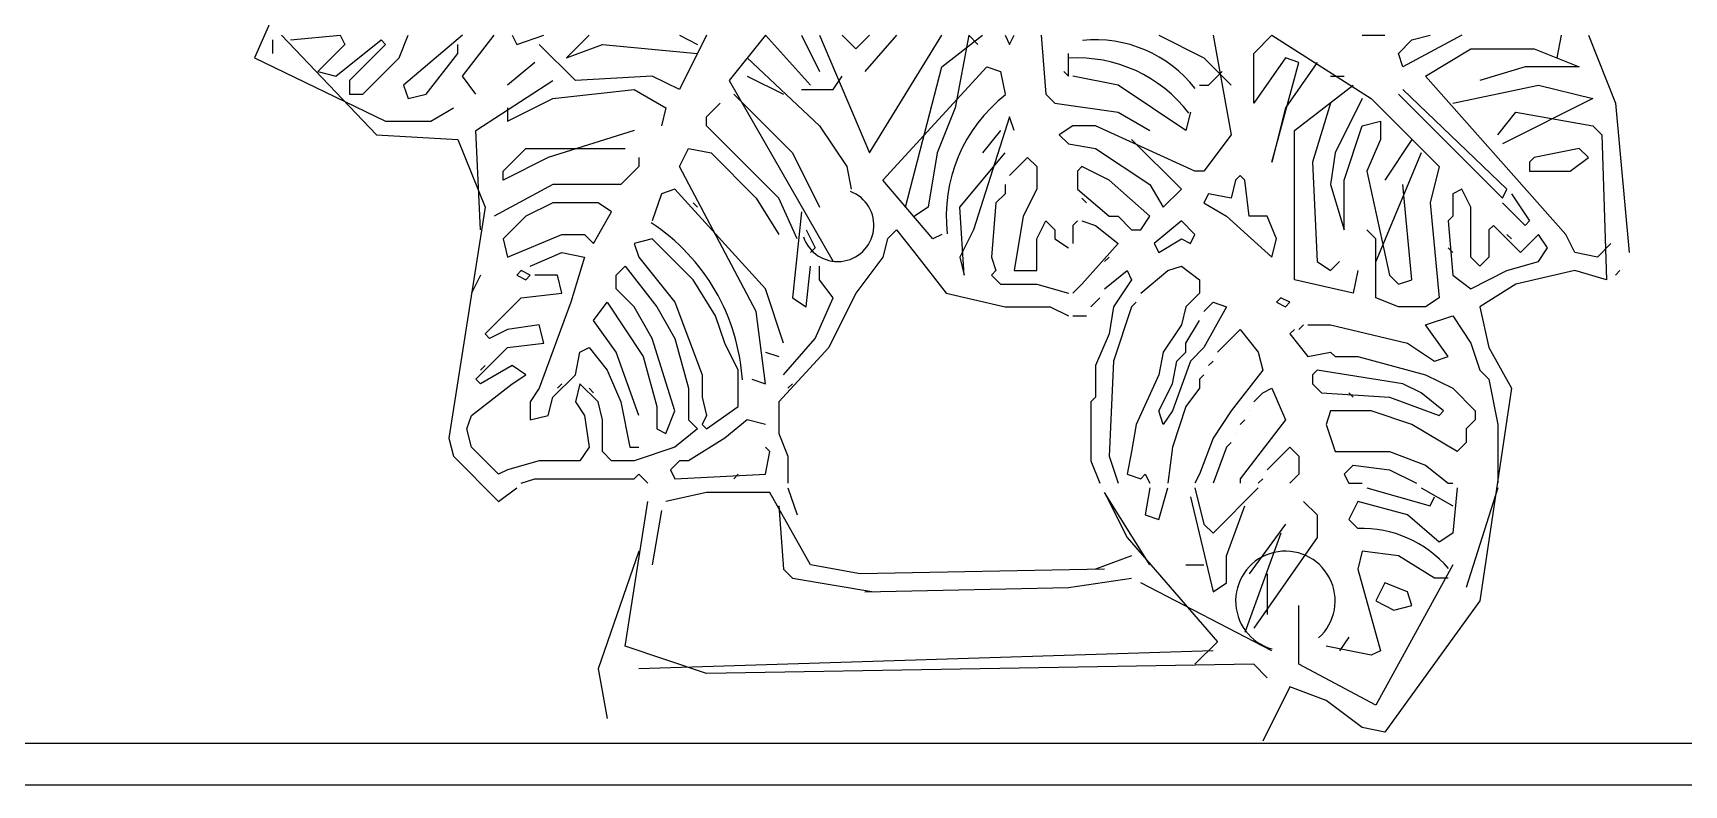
# Model space of a CAD drawing. Header units: inches. Extents: x 10 to 52.5, y 12.2 to 37.
# Drawn here: x 14.7656 to 15.1638, y 13.787 to 13.9683 of the extents above; entities that cross this region are included whole.
import ezdxf

# ---------------------------------------------------------------- set-up
doc = ezdxf.new("R2010")
doc.units = ezdxf.units.IN
doc.header["$MEASUREMENT"] = 0
doc.layers.add('02', color=2, linetype='Continuous')

msp = doc.modelspace()

# ---------------------------------------------------------------- linework, layer by layer
at = {"layer": '02'}
for p, q in [((14.82773526965621, 13.98190848586676), (14.81900964349489, 13.96227584618321)), ((14.82337245645913, 13.96663864641453), (14.82337245645913, 13.96336653979091)), ((14.82555386957693, 13.96772935291522), (14.84845861581135, 13.94373390010736)), ((14.82773526965621, 13.96663864641453), (14.83973298965002, 13.96772935291522)), ((14.83864229589681, 13.95791303307345), (14.84954930933173, 13.96663864641453)), ((14.83973298965002, 13.96772935291522), (14.84082369597609, 13.96554795279229)), ((14.84954930933173, 13.96663864641453), (14.85064001589063, 13.96554795279229)), ((14.8539121225288, 13.96227584618321), (14.85609352260808, 13.96772935291522)), ((14.8691819491608, 13.96772935291522), (14.8550028290877, 13.95573162007207)), ((14.8691819491608, 13.95791303307345), (14.87681686876322, 13.96772935291522)), ((14.8811796819603, 13.96772935291522), (14.88227037548068, 13.96554795279229)), ((14.88227037548068, 13.96554795279229), (14.88881458875704, 13.96772935291522)), ((14.89972161523047, 13.96772935291522), (14.89426810851301, 13.96227584618321)), ((14.92807986818234, 13.96772935291522), (14.92153565490599, 13.95464092644982)), ((14.92153565490599, 13.96772935291522), (14.92589846810306, 13.96554795279229)), ((14.94225900106112, 13.96772935291522), (14.93353338770549, 13.95682232657276)), ((14.95316602753456, 13.95573162007207), (14.94225900106112, 13.96772935291522)), ((14.95098461441676, 13.96772935291522), (14.95534742761384, 13.95900373957414)), ((14.95534742761384, 13.96772935291522), (14.96734516041334, 13.93937108699759)), ((14.96080094713698, 13.96772935291522), (14.96407305377516, 13.9644572462916)), ((14.96407305377516, 13.9644572462916), (14.96734516041334, 13.96772935291522)), ((14.97388937368969, 13.96772935291522), (14.96625445385444, 13.95900373957414)), ((14.96734516041334, 13.93937108699759), (14.98479638712461, 13.96772935291522)), ((14.98479638712461, 13.96009443318183), (14.99461270703915, 13.96772935291522)), ((14.99134060040097, 13.96772935291522), (14.98806849376279, 13.95027811334006)), ((14.99352201328593, 13.96554795279229), (14.99134060040097, 13.96772935291522)), ((15.00006622656229, 13.96772935291522), (15.00115692008267, 13.96554795279229)), ((15.00115692008267, 13.96554795279229), (15.00224762664157, 13.96772935291522)), ((15.00879183991793, 13.96772935291522), (15.00988254647682, 13.95355021996368)), ((15.0371500928698, 13.96772935291522), (15.04805711934323, 13.96227584618321)), ((15.05023851942251, 13.96772935291522), (15.05460133238676, 13.94373390010736)), ((15.06005483933705, 13.96336653979091), (15.06441765230129, 13.96772935291522)), ((15.06441765230129, 13.96772935291522), (15.08841310509461, 13.95245951346299)), ((15.08623169220964, 13.96772935291522), (15.09168521173279, 13.96772935291522)), ((15.09495731837097, 13.96336653979091), (15.09822942500914, 13.96663864641453)), ((15.11022714500296, 13.96772935291522), (15.09604802492986, 13.96009443318183)), ((15.09822942500914, 13.96663864641453), (15.10259223797339, 13.96772935291522)), ((15.13422259779627, 13.96772935291522), (15.13313189123738, 13.96227584618321)), ((15.14076681107263, 13.96772935291522), (15.14731102411616, 13.95136881984075)), ((14.81900964349489, 13.96227584618321), (14.85064001589063, 13.94700600673098)), ((14.84082369597609, 13.96554795279229), (14.83427948293257, 13.95900373957414)), ((14.85064001589063, 13.96554795279229), (14.84191440253499, 13.95682232657276)), ((14.84518650917317, 13.95355021996368), (14.8539121225288, 13.96227584618321)), ((14.86045633580516, 13.95355021996368), (14.86809125540758, 13.96336653979091)), ((14.86809125540758, 13.96336653979091), (14.86809125540758, 13.96554795279229)), ((14.89644950859229, 13.95682232657276), (14.88772389523665, 13.96554795279229)), ((14.89426810851301, 13.96227584618321), (14.90299372163582, 13.96554795279229)), ((14.90299372163582, 13.96554795279229), (14.92589846810306, 13.96336653979091)), ((14.93789618809688, 13.96227584618321), (14.95534742761384, 13.94591530023029)), ((15.01533605319428, 13.95791303307345), (15.01533605319428, 13.96336653979091)), ((15.04805711934323, 13.96227584618321), (15.05460133238676, 13.95573162007207)), ((15.06005483933705, 13.95136881984075), (15.06005483933705, 13.96336653979091)), ((15.06768975893947, 13.96227584618321), (15.06005483933705, 13.95136881984075)), ((15.07096186557765, 13.96118513968252), (15.06768975893947, 13.96227584618321)), ((15.09604802492986, 13.96009443318183), (15.09495731837097, 13.96336653979091)), ((15.10150153164732, 13.95791303307345), (15.11240855788792, 13.9644572462916)), ((15.11240855788792, 13.9644572462916), (15.12767838451992, 13.9644572462916)), ((15.12767838451992, 13.9644572462916), (15.13858541076052, 13.96009443318183)), ((14.83427948293257, 13.95900373957414), (14.83864229589681, 13.95791303307345)), ((14.88663318867776, 13.96118513968252), (14.8800889754014, 13.95573162007207)), ((14.97061726705152, 13.93282687377944), (14.99570341336521, 13.96009443318183)), ((14.97607077376897, 13.92628266054674), (14.98479638712461, 13.96009443318183)), ((14.99570341336521, 13.96009443318183), (14.99897552000339, 13.95900373957414)), ((14.99897552000339, 13.95900373957414), (15.00006622656229, 13.95355021996368)), ((15.01424534663538, 13.95900373957414), (15.01533605319428, 13.95791303307345)), ((15.0491478256693, 13.95573162007207), (15.05241993230748, 13.95900373957414)), ((15.06441765230129, 13.93718968688921), (15.07096186557765, 13.96118513968252)), ((15.07532467877473, 13.96118513968252), (15.06768975893947, 13.95027811334006)), ((15.12549698444064, 13.96009443318183), (15.1145899579672, 13.95682232657276)), ((15.13858541076052, 13.96009443318183), (15.12549698444064, 13.96009443318183)), ((14.84191440253499, 13.95682232657276), (14.84191440253499, 13.95355021996368)), ((14.8550028290877, 13.95573162007207), (14.85609352260808, 13.95245951346299)), ((14.87245405579898, 13.95355021996368), (14.8691819491608, 13.95791303307345)), ((14.87245405579898, 13.94482460660805), (14.89099600187483, 13.95682232657276)), ((14.89099600187483, 13.95245951346299), (14.91062864147107, 13.95464092644982)), ((14.91499144162963, 13.95791303307345), (14.89644950859229, 13.95682232657276)), ((14.91062864147107, 13.95464092644982), (14.91826354826781, 13.95027811334006)), ((14.92153565490599, 13.95464092644982), (14.91499144162963, 13.95791303307345)), ((14.93353338770549, 13.95682232657276), (14.95861953425202, 13.91319423409589)), ((14.93789618809688, 13.95791303307345), (14.9466218142582, 13.95355021996368)), ((14.95098461441676, 13.95464092644982), (14.95861953425202, 13.95464092644982)), ((14.95861953425202, 13.95464092644982), (14.96080094713698, 13.95791303307345)), ((15.0273337731881, 13.95573162007207), (15.01642675952035, 13.95791303307345)), ((15.04369430614616, 13.94482460660805), (15.0273337731881, 13.95573162007207)), ((15.04696641278434, 13.95573162007207), (15.0491478256693, 13.95573162007207)), ((15.06987115901875, 13.94482460660805), (15.08405029213036, 13.95573162007207)), ((15.07859678518007, 13.95791303307345), (15.08186889181825, 13.95791303307345)), ((15.12113417124356, 13.93064547365651), (15.09604802492986, 13.95464092644982)), ((15.13531330412234, 13.91973844731404), (15.10150153164732, 13.95791303307345)), ((15.10804574492368, 13.95136881984075), (15.12876909107882, 13.95573162007207)), ((15.12876909107882, 13.95573162007207), (15.1418575173987, 13.95245951346299)), ((14.84191440253499, 13.95355021996368), (14.84518650917317, 13.95355021996368)), ((14.85609352260808, 13.95245951346299), (14.86045633580516, 13.95355021996368)), ((14.86154704236406, 13.94700600673098), (14.86700054908152, 13.95027811334006)), ((14.8800889754014, 13.94700600673098), (14.89099600187483, 13.95245951346299)), ((14.8800889754014, 13.95027811334006), (14.8800889754014, 13.94700600673098)), ((14.91826354826781, 13.95027811334006), (14.91717285474743, 13.94591530023029)), ((14.92807986818234, 13.94809671323167), (14.93135197482052, 13.95136881984075)), ((14.9346240814587, 13.95355021996368), (14.94880321433748, 13.93937108699759)), ((14.98806849376279, 13.95027811334006), (14.9837056933714, 13.93937108699759)), ((15.00988254647682, 13.95355021996368), (15.0120639465561, 13.95136881984075)), ((15.0120639465561, 13.95136881984075), (15.0273337731881, 13.94918740683937)), ((15.06768975893947, 13.95027811334006), (15.06441765230129, 13.93718968688921)), ((15.07859678518007, 13.95136881984075), (15.07423397221583, 13.93718968688921)), ((15.08623169220964, 13.95245951346299), (15.07968747893329, 13.93937108699759)), ((15.08841310509461, 13.95245951346299), (15.1047736382855, 13.93609898038852)), ((15.09495731837097, 13.95355021996368), (15.12004346468466, 13.92846407354812)), ((15.1418575173987, 13.95245951346299), (15.12004346468466, 13.94155249999897)), ((15.14731102411616, 13.95136881984075), (15.15058313075433, 13.91537564708272)), ((14.85064001589063, 13.94700600673098), (14.86154704236406, 13.94700600673098)), ((14.92807986818234, 13.94591530023029), (14.92807986818234, 13.94809671323167)), ((15.00115692008267, 13.94809671323167), (14.99243130672703, 13.92082915381473)), ((15.00224762664157, 13.94482460660805), (15.00115692008267, 13.94809671323167)), ((15.0273337731881, 13.94918740683937), (15.03496869279052, 13.94482460660805)), ((15.04478501270506, 13.94918740683937), (15.04369430614616, 13.94482460660805)), ((15.08623169220964, 13.94591530023029), (15.09059450517389, 13.94700600673098)), ((15.09059450517389, 13.94700600673098), (15.09059450517389, 13.94264319362122)), ((15.11895277116428, 13.94373390010736), (15.12331557132284, 13.94918740683937)), ((15.12331557132284, 13.94918740683937), (15.1418575173987, 13.94591530023029)), ((14.84845861581135, 13.94373390010736), (14.86809125540758, 13.94264319362122)), ((14.86809125540758, 13.94264319362122), (14.87463546868394, 13.92628266054674)), ((14.87354476212504, 13.92082915381473), (14.87245405579898, 13.94482460660805)), ((14.91062864147107, 13.94482460660805), (14.88990529531593, 13.9382803933899)), ((14.9455311076993, 13.92846407354812), (14.92807986818234, 13.94591530023029)), ((14.95534742761384, 13.94591530023029), (14.96189164089019, 13.93609898038852)), ((14.99897552000339, 13.94482460660805), (14.99461270703915, 13.93937108699759)), ((15.01642675952035, 13.94591530023029), (15.013154653115, 13.94373390010736)), ((15.013154653115, 13.94373390010736), (15.01533605319428, 13.94155249999897)), ((15.02188026623781, 13.94591530023029), (15.01642675952035, 13.94591530023029)), ((15.04587571926395, 13.93500828676627), (15.02188026623781, 13.94591530023029)), ((15.04260361262578, 13.93064547365651), (15.03060587959344, 13.94264319362122)), ((15.05460133238676, 13.94373390010736), (15.04805711934323, 13.93500828676627)), ((15.06987115901875, 13.90883143385002), (15.06987115901875, 13.94482460660805)), ((15.08186889181825, 13.93282687377944), (15.08623169220964, 13.94591530023029)), ((15.09059450517389, 13.94264319362122), (15.08732239853571, 13.93500828676627)), ((15.09822942500914, 13.94264319362122), (15.09168521173279, 13.93282687377944)), ((15.1418575173987, 13.94591530023029), (15.14403891747798, 13.94373390010736)), ((15.14403891747798, 13.94373390010736), (15.14512962403688, 13.90883143385002)), ((14.8789982688425, 13.93500828676627), (14.88445178859848, 13.94046179349828)), ((14.88990529531593, 13.9382803933899), (14.8789982688425, 13.93282687377944)), ((14.88445178859848, 13.94046179349828), (14.90844722858611, 13.94046179349828)), ((14.91171933499145, 13.9382803933899), (14.91171933499145, 13.93609898038852)), ((14.92153565490599, 13.93609898038852), (14.92371706802378, 13.94046179349828)), ((14.92371706802378, 13.94046179349828), (14.92917057474124, 13.93937108699759)), ((14.92917057474124, 13.93937108699759), (14.94007760098184, 13.92846407354812)), ((14.94880321433748, 13.93937108699759), (14.95534742761384, 13.92628266054674)), ((14.9837056933714, 13.93937108699759), (14.98152428048643, 13.92628266054674)), ((14.98915920032169, 13.92628266054674), (15.00006622656229, 13.93937108699759)), ((15.00115692008267, 13.93391758026558), (15.00551973327975, 13.9382803933899)), ((15.00551973327975, 13.9382803933899), (15.00770113335903, 13.93609898038852)), ((15.01533605319428, 13.94155249999897), (15.02188026623781, 13.94046179349828)), ((15.02188026623781, 13.94046179349828), (15.03496869279052, 13.9317361801572)), ((15.07968747893329, 13.93937108699759), (15.07859678518007, 13.9317361801572)), ((15.10041082508842, 13.93937108699759), (15.08950379884782, 13.91319423409589)), ((15.12767838451992, 13.9382803933899), (15.12658767796102, 13.93718968688921)), ((15.13858541076052, 13.94046179349828), (15.12767838451992, 13.9382803933899)), ((15.13640399787555, 13.93500828676627), (15.14076681107263, 13.9382803933899)), ((15.14076681107263, 13.9382803933899), (15.13858541076052, 13.94046179349828)), ((14.8789982688425, 13.93282687377944), (14.8789982688425, 13.93500828676627)), ((14.91171933499145, 13.93609898038852), (14.90735653483289, 13.9317361801572)), ((14.94007760098184, 13.90119651413118), (14.92153565490599, 13.93609898038852)), ((14.96189164089019, 13.93609898038852), (14.96298234721626, 13.93064547365651)), ((15.00770113335903, 13.93609898038852), (15.00770113335903, 13.93064547365651)), ((15.01860815983246, 13.93609898038852), (15.01751745327356, 13.93500828676627)), ((15.01751745327356, 13.93500828676627), (15.01751745327356, 13.93064547365651)), ((15.02515237287599, 13.93282687377944), (15.01860815983246, 13.93609898038852)), ((15.04805711934323, 13.93500828676627), (15.04587571926395, 13.93500828676627)), ((15.07423397221583, 13.93718968688921), (15.07532467877473, 13.91319423409589)), ((15.08732239853571, 13.93500828676627), (15.09277591829169, 13.90992212747227)), ((15.1047736382855, 13.93609898038852), (15.10259223797339, 13.92737336704743)), ((15.12658767796102, 13.93718968688921), (15.12658767796102, 13.93500828676627)), ((15.12658767796102, 13.93500828676627), (15.13640399787555, 13.93500828676627)), ((14.89099600187483, 13.9317361801572), (14.87681686876322, 13.92410126042381)), ((14.90735653483289, 13.9317361801572), (14.89099600187483, 13.9317361801572)), ((14.92044496138561, 13.93064547365651), (14.91717285474743, 13.92955476715582)), ((14.94225900106112, 13.90665002086319), (14.92044496138561, 13.93064547365651)), ((14.98261498704533, 13.91864775370635), (14.97061726705152, 13.93282687377944)), ((15.00006622656229, 13.9317361801572), (15.00006622656229, 13.92955476715582)), ((15.00770113335903, 13.93064547365651), (15.00442902672085, 13.92410126042381)), ((15.01751745327356, 13.93064547365651), (15.02515237287599, 13.92410126042381)), ((15.03496869279052, 13.92410126042381), (15.02515237287599, 13.93282687377944)), ((15.03496869279052, 13.9317361801572), (15.0382407994287, 13.92628266054674)), ((15.0382407994287, 13.92628266054674), (15.04260361262578, 13.93064547365651)), ((15.05569203894566, 13.93282687377944), (15.05460133238676, 13.92846407354812)), ((15.05678273269887, 13.93391758026558), (15.05569203894566, 13.93282687377944)), ((15.05787343902494, 13.93282687377944), (15.05678273269887, 13.93391758026558)), ((15.05896414558384, 13.92410126042381), (15.05787343902494, 13.93282687377944)), ((15.07859678518007, 13.9317361801572), (15.08186889181825, 13.92082915381473)), ((15.08186889181825, 13.92082915381473), (15.08186889181825, 13.93282687377944)), ((15.09822942500914, 13.90883143385002), (15.09604802492986, 13.9317361801572)), ((15.11022714500296, 13.93064547365651), (15.10804574492368, 13.92955476715582)), ((15.11240855788792, 13.92628266054674), (15.11022714500296, 13.93064547365651)), ((15.12004346468466, 13.92846407354812), (15.12113417124356, 13.93064547365651)), ((14.87463546868394, 13.92628266054674), (14.86590984252262, 13.87065684810517)), ((14.89099600187483, 13.92737336704743), (14.88445178859848, 13.92410126042381)), ((14.90190301530975, 13.92737336704743), (14.89099600187483, 13.92737336704743)), ((14.90517512194793, 13.9251919669245), (14.90190301530975, 13.92737336704743)), ((14.91717285474743, 13.92955476715582), (14.91499144162963, 13.92301055392312)), ((14.92589846810306, 13.92628266054674), (14.92480776154417, 13.92737336704743)), ((14.94007760098184, 13.92846407354812), (14.9455311076993, 13.91973844731404)), ((14.94989392089638, 13.91864775370635), (14.9455311076993, 13.92846407354812)), ((14.98152428048643, 13.92628266054674), (14.97825217384825, 13.92410126042381)), ((14.99024990664775, 13.90992212747227), (14.98915920032169, 13.92628266054674)), ((14.99788481344449, 13.92737336704743), (14.99679411992411, 13.91428494058203)), ((15.00006622656229, 13.92955476715582), (14.99788481344449, 13.92737336704743)), ((15.01969886615853, 13.92737336704743), (15.01860815983246, 13.92846407354812)), ((15.0491478256693, 13.92955476715582), (15.04805711934323, 13.92737336704743)), ((15.04805711934323, 13.92737336704743), (15.05351062606069, 13.92410126042381)), ((15.05460133238676, 13.92846407354812), (15.0491478256693, 13.92955476715582)), ((15.10259223797339, 13.92737336704743), (15.1047736382855, 13.90446862074026)), ((15.10804574492368, 13.92955476715582), (15.10804574492368, 13.92410126042381)), ((15.11240855788792, 13.91428494058203), (15.11240855788792, 13.92628266054674)), ((15.12549698444064, 13.92191986031542), (15.12004346468466, 13.92737336704743)), ((15.12222487780246, 13.92955476715582), (15.12658767796102, 13.92301055392312)), ((14.88445178859848, 13.92410126042381), (14.8789982688425, 13.91864775370635)), ((14.90081232155654, 13.91755704720566), (14.90517512194793, 13.9251919669245)), ((14.95098461441676, 13.9251919669245), (14.94880321433748, 13.90446862074026)), ((15.00442902672085, 13.92410126042381), (15.00224762664157, 13.91101283397296)), ((15.00770113335903, 13.91864775370635), (15.00988254647682, 13.92301055392312)), ((15.00988254647682, 13.92301055392312), (15.0120639465561, 13.92082915381473)), ((15.01642675952035, 13.92191986031542), (15.01751745327356, 13.92301055392312)), ((15.01860815983246, 13.92301055392312), (15.02188026623781, 13.92191986031542)), ((15.02515237287599, 13.92410126042381), (15.0273337731881, 13.92410126042381)), ((15.0273337731881, 13.92410126042381), (15.03060587959344, 13.92082915381473)), ((15.03278729271124, 13.92082915381473), (15.03496869279052, 13.92410126042381)), ((15.04260361262578, 13.92301055392312), (15.03605939934942, 13.91755704720566)), ((15.04587571926395, 13.91973844731404), (15.04260361262578, 13.92301055392312)), ((15.05351062606069, 13.92410126042381), (15.06441765230129, 13.91428494058203)), ((15.0633269457424, 13.92410126042381), (15.05896414558384, 13.92410126042381)), ((15.06550835886019, 13.91864775370635), (15.0633269457424, 13.92410126042381)), ((15.10804574492368, 13.92410126042381), (15.10695503836478, 13.92301055392312)), ((15.10695503836478, 13.92301055392312), (15.10804574492368, 13.90992212747227)), ((15.12658767796102, 13.92301055392312), (15.12549698444064, 13.92191986031542)), ((14.8789982688425, 13.91864775370635), (14.8800889754014, 13.91428494058203)), ((14.8800889754014, 13.91428494058203), (14.89317740195411, 13.91973844731404)), ((14.89317740195411, 13.91973844731404), (14.89863090867157, 13.91973844731404)), ((14.89863090867157, 13.91973844731404), (14.90081232155654, 13.91755704720566)), ((14.91499144162963, 13.91864775370635), (14.91062864147107, 13.91755704720566)), ((14.92480776154417, 13.90883143385002), (14.91499144162963, 13.91864775370635)), ((14.95207532097566, 13.92082915381473), (14.95425672105494, 13.91646634070497)), ((14.9717079605719, 13.91864775370635), (14.97061726705152, 13.91428494058203)), ((14.9717079605719, 13.91864775370635), (14.97388937368969, 13.92082915381473)), ((14.97388937368969, 13.92082915381473), (14.97825217384825, 13.91537564708272)), ((14.98479638712461, 13.91973844731404), (14.98261498704533, 13.91864775370635)), ((14.99243130672703, 13.92082915381473), (14.98915920032169, 13.91428494058203)), ((15.00770113335903, 13.91101283397296), (15.00770113335903, 13.91864775370635)), ((15.0120639465561, 13.92082915381473), (15.0120639465561, 13.91864775370635)), ((15.0120639465561, 13.91864775370635), (15.01533605319428, 13.91646634070497)), ((15.01642675952035, 13.92191986031542), (15.01642675952035, 13.91755704720566)), ((15.02188026623781, 13.92191986031542), (15.0273337731881, 13.91755704720566)), ((15.03060587959344, 13.92082915381473), (15.03278729271124, 13.92082915381473)), ((15.0371500928698, 13.91537564708272), (15.04260361262578, 13.91864775370635)), ((15.04260361262578, 13.91864775370635), (15.04478501270506, 13.91755704720566)), ((15.04478501270506, 13.91755704720566), (15.04587571926395, 13.91973844731404)), ((15.06441765230129, 13.91428494058203), (15.06550835886019, 13.91864775370635)), ((15.08950379884782, 13.91864775370635), (15.08732239853571, 13.92082915381473)), ((15.08950379884782, 13.90446862074026), (15.08950379884782, 13.91864775370635)), ((15.11786206460538, 13.92191986031542), (15.11677135804648, 13.92082915381473)), ((15.11677135804648, 13.92082915381473), (15.11677135804648, 13.91428494058203)), ((15.12440627788174, 13.91537564708272), (15.11786206460538, 13.92191986031542)), ((15.12113417124356, 13.91973844731404), (15.12222487780246, 13.91864775370635)), ((15.12876909107882, 13.91973844731404), (15.12440627788174, 13.91537564708272)), ((15.1309504911581, 13.91646634070497), (15.12876909107882, 13.91973844731404)), ((15.13749470443445, 13.91537564708272), (15.13531330412234, 13.91973844731404)), ((14.88554248211886, 13.91210354047365), (14.89317740195411, 13.91537564708272)), ((14.89317740195411, 13.91537564708272), (14.89863090867157, 13.91428494058203)), ((14.89863090867157, 13.91428494058203), (14.89535880203339, 13.90337791423957)), ((14.91062864147107, 13.91755704720566), (14.91171933499145, 13.91428494058203)), ((14.91171933499145, 13.91428494058203), (14.92044496138561, 13.90337791423957)), ((14.95425672105494, 13.91646634070497), (14.95316602753456, 13.91537564708272)), ((14.97061726705152, 13.91428494058203), (14.96407305377516, 13.90555932724095)), ((14.97825217384825, 13.91537564708272), (14.98588709368351, 13.90555932724095)), ((14.98915920032169, 13.91428494058203), (14.99024990664775, 13.90992212747227)), ((14.99679411992411, 13.91428494058203), (14.99788481344449, 13.91101283397296)), ((15.0273337731881, 13.91755704720566), (15.01860815983246, 13.90774072736388)), ((15.02406166654992, 13.91319423409589), (15.02515237287599, 13.91428494058203)), ((15.03605939934942, 13.91755704720566), (15.0371500928698, 13.91537564708272)), ((15.10695503836478, 13.91646634070497), (15.10804574492368, 13.91537564708272)), ((15.1145899579672, 13.91210354047365), (15.11240855788792, 13.91428494058203)), ((15.11677135804648, 13.91428494058203), (15.1145899579672, 13.91210354047365)), ((15.12876909107882, 13.91319423409589), (15.1309504911581, 13.91646634070497)), ((15.14294821115191, 13.91428494058203), (15.13749470443445, 13.91537564708272)), ((15.14622031779009, 13.91755704720566), (15.14294821115191, 13.91428494058203)), ((14.88336108203958, 13.91101283397296), (14.88227037548068, 13.90992212747227)), ((14.88554248211886, 13.90992212747227), (14.88336108203958, 13.91101283397296)), ((14.90626582827399, 13.90992212747227), (14.90844722858611, 13.91210354047365)), ((14.90844722858611, 13.91210354047365), (14.91608214818853, 13.90228722063187)), ((14.95207532097566, 13.90228722063187), (14.95316602753456, 13.91210354047365)), ((14.95534742761384, 13.90883143385002), (14.95534742761384, 13.91210354047365)), ((14.99788481344449, 13.91101283397296), (14.99679411992411, 13.90992212747227)), ((15.00224762664157, 13.91101283397296), (15.00770113335903, 13.91101283397296)), ((15.02406166654992, 13.90665002086319), (15.02951518607306, 13.91101283397296)), ((15.02951518607306, 13.91101283397296), (15.03060587959344, 13.90883143385002)), ((15.03278729271124, 13.90555932724095), (15.0393315059876, 13.91101283397296)), ((15.0393315059876, 13.91101283397296), (15.04260361262578, 13.91210354047365)), ((15.04260361262578, 13.91210354047365), (15.04696641278434, 13.90883143385002)), ((15.07532467877473, 13.91319423409589), (15.07859678518007, 13.91101283397296)), ((15.07859678518007, 13.91101283397296), (15.08077818549219, 13.91319423409589)), ((15.08514099845643, 13.91101283397296), (15.08405029213036, 13.90555932724095)), ((15.11240855788792, 13.90665002086319), (15.12113417124356, 13.91101283397296)), ((15.12113417124356, 13.91101283397296), (15.12876909107882, 13.91319423409589)), ((15.13749470443445, 13.91101283397296), (15.12331557132284, 13.90774072736388)), ((15.14512962403688, 13.90883143385002), (15.13749470443445, 13.91101283397296)), ((15.14731102411616, 13.90992212747227), (15.14840173067505, 13.91101283397296)), ((14.87354476212504, 13.90992212747227), (14.87136336204576, 13.90555932724095)), ((14.88227037548068, 13.90992212747227), (14.88445178859848, 13.90883143385002)), ((14.88445178859848, 13.90883143385002), (14.88554248211886, 13.90992212747227)), ((14.89208669539521, 13.90992212747227), (14.88663318867776, 13.90992212747227)), ((14.89317740195411, 13.90555932724095), (14.89208669539521, 13.90992212747227)), ((14.90626582827399, 13.90665002086319), (14.90626582827399, 13.90992212747227)), ((14.91062864147107, 13.90228722063187), (14.90626582827399, 13.90665002086319)), ((14.93026128106731, 13.90010580763049), (14.92480776154417, 13.90883143385002)), ((14.9466218142582, 13.89356159439779), (14.94225900106112, 13.90665002086319)), ((14.95861953425202, 13.90446862074026), (14.95534742761384, 13.90883143385002)), ((14.99679411992411, 13.90992212747227), (14.99897552000339, 13.90774072736388)), ((14.99897552000339, 13.90774072736388), (15.00770113335903, 13.90774072736388)), ((15.00770113335903, 13.90774072736388), (15.01533605319428, 13.90555932724095)), ((15.01860815983246, 13.90774072736388), (15.01642675952035, 13.90555932724095)), ((15.03060587959344, 13.90883143385002), (15.02624307943488, 13.90228722063187)), ((15.04696641278434, 13.90883143385002), (15.04696641278434, 13.90555932724095)), ((15.08405029213036, 13.90555932724095), (15.06987115901875, 13.90883143385002)), ((15.09277591829169, 13.90992212747227), (15.09495731837097, 13.90774072736388)), ((15.09495731837097, 13.90774072736388), (15.09822942500914, 13.90883143385002)), ((15.10804574492368, 13.90992212747227), (15.11240855788792, 13.90665002086319)), ((15.12331557132284, 13.90774072736388), (15.1145899579672, 13.90228722063187)), ((14.87463546868394, 13.89574300739917), (14.88336108203958, 13.90446862074026)), ((14.88336108203958, 13.90446862074026), (14.89317740195411, 13.90555932724095)), ((14.89535880203339, 13.90337791423957), (14.88772389523665, 13.88265458094832)), ((14.90081232155654, 13.8990151140228), (14.90408442819471, 13.90337791423957)), ((14.90408442819471, 13.90337791423957), (14.91281004155035, 13.89028948778872)), ((14.91499144162963, 13.89465230089848), (14.91062864147107, 13.90228722063187)), ((14.91608214818853, 13.90228722063187), (14.92044496138561, 13.89465230089848)), ((14.92044496138561, 13.90337791423957), (14.92698917442913, 13.8859266875574)), ((14.94880321433748, 13.90446862074026), (14.95207532097566, 13.90228722063187)), ((14.95425672105494, 13.89465230089848), (14.95861953425202, 13.90446862074026)), ((14.96407305377516, 13.90555932724095), (14.9575288404988, 13.8924709007901)), ((14.98588709368351, 13.90555932724095), (15.00006622656229, 13.90228722063187)), ((15.00006622656229, 13.90228722063187), (15.01097323999721, 13.90228722063187)), ((15.01097323999721, 13.90228722063187), (15.01533605319428, 13.90010580763049)), ((15.02078955991174, 13.90228722063187), (15.02297097279671, 13.90446862074026)), ((15.02624307943488, 13.90228722063187), (15.02515237287599, 13.89574300739917)), ((15.03060587959344, 13.90228722063187), (15.02624307943488, 13.88919879416647)), ((15.03060587959344, 13.90228722063187), (15.03169658615234, 13.90337791423957)), ((15.04369430614616, 13.90228722063187), (15.04260361262578, 13.89792440752211)), ((15.04696641278434, 13.90555932724095), (15.04369430614616, 13.90228722063187)), ((15.04805711934323, 13.90119651413118), (15.05023851942251, 13.90337791423957)), ((15.05351062606069, 13.90228722063187), (15.04805711934323, 13.8924709007901)), ((15.05023851942251, 13.90337791423957), (15.05351062606069, 13.90228722063187)), ((15.06659905238057, 13.90446862074026), (15.06550835886019, 13.90337791423957)), ((15.06550835886019, 13.90337791423957), (15.06768975893947, 13.90228722063187)), ((15.06878046549837, 13.90337791423957), (15.06659905238057, 13.90446862074026)), ((15.06768975893947, 13.90228722063187), (15.06878046549837, 13.90337791423957)), ((15.09495731837097, 13.90228722063187), (15.08950379884782, 13.90446862074026)), ((15.10150153164732, 13.90228722063187), (15.09495731837097, 13.90228722063187)), ((15.1047736382855, 13.90446862074026), (15.10150153164732, 13.90228722063187)), ((15.1145899579672, 13.90228722063187), (15.11677135804648, 13.8924709007901)), ((14.90626582827399, 13.89138019428941), (14.90081232155654, 13.8990151140228)), ((14.93244268137942, 13.89356159439779), (14.93026128106731, 13.90010580763049)), ((14.94225900106112, 13.88374527455602), (14.94007760098184, 13.90119651413118)), ((15.01642675952035, 13.90010580763049), (15.01969886615853, 13.90010580763049)), ((15.04369430614616, 13.89356159439779), (15.04696641278434, 13.8990151140228)), ((15.10150153164732, 13.89792440752211), (15.10804574492368, 13.90010580763049)), ((15.10804574492368, 13.90010580763049), (15.11240855788792, 13.89356159439779)), ((14.87572616243715, 13.89465230089848), (14.87463546868394, 13.89574300739917)), ((14.8800889754014, 13.89683370102142), (14.87572616243715, 13.89465230089848)), ((14.88772389523665, 13.89792440752211), (14.8800889754014, 13.89683370102142)), ((14.88881458875704, 13.89356159439779), (14.88772389523665, 13.89792440752211)), ((14.92044496138561, 13.87720106133787), (14.91499144162963, 13.89465230089848)), ((14.92044496138561, 13.89465230089848), (14.92371706802378, 13.88265458094832)), ((14.9466218142582, 13.8859266875574), (14.95425672105494, 13.89465230089848)), ((15.02515237287599, 13.89574300739917), (15.02188026623781, 13.88810808766578)), ((15.04260361262578, 13.89792440752211), (15.0382407994287, 13.89138019428941)), ((15.05132922598141, 13.89138019428941), (15.05678273269887, 13.89683370102142)), ((15.05678273269887, 13.89683370102142), (15.06114554566312, 13.89138019428941)), ((15.06987115901875, 13.89683370102142), (15.06878046549837, 13.89574300739917)), ((15.06878046549837, 13.89574300739917), (15.07314326565693, 13.89028948778872)), ((15.07205257213655, 13.89792440752211), (15.07096186557765, 13.89683370102142)), ((15.07314326565693, 13.89792440752211), (15.07859678518007, 13.89792440752211)), ((15.07859678518007, 13.89792440752211), (15.09713871845025, 13.89356159439779)), ((15.10695503836478, 13.89028948778872), (15.10150153164732, 13.89792440752211)), ((14.87245405579898, 13.88483598105671), (14.8800889754014, 13.8924709007901)), ((14.8800889754014, 13.8924709007901), (14.88881458875704, 13.89356159439779)), ((14.89644950859229, 13.8859266875574), (14.89754021491836, 13.89138019428941)), ((14.89754021491836, 13.89138019428941), (14.89972161523047, 13.8924709007901)), ((14.89972161523047, 13.8924709007901), (14.90408442819471, 13.88701738117964)), ((14.91171933499145, 13.87611036771562), (14.90626582827399, 13.89138019428941)), ((14.91281004155035, 13.89028948778872), (14.91608214818853, 13.87829176783856)), ((14.93571478778477, 13.88701738117964), (14.93244268137942, 13.89356159439779)), ((14.94225900106112, 13.89138019428941), (14.9455311076993, 13.89028948778872)), ((14.9575288404988, 13.8924709007901), (14.9455311076993, 13.8793824743247)), ((15.0382407994287, 13.89138019428941), (15.0371500928698, 13.8859266875574)), ((15.04151290606688, 13.88919879416647), (15.04369430614616, 13.89138019428941)), ((15.04369430614616, 13.89138019428941), (15.04369430614616, 13.89356159439779)), ((15.04805711934323, 13.8924709007901), (15.04478501270506, 13.88919879416647)), ((15.06114554566312, 13.89138019428941), (15.06223625222201, 13.88701738117964)), ((15.07314326565693, 13.89028948778872), (15.07859678518007, 13.89138019428941)), ((15.07859678518007, 13.89138019428941), (15.07968747893329, 13.89028948778872)), ((15.07968747893329, 13.89028948778872), (15.08514099845643, 13.89028948778872)), ((15.08514099845643, 13.89028948778872), (15.10150153164732, 13.8859266875574)), ((15.09713871845025, 13.89356159439779), (15.1036829317266, 13.88919879416647)), ((15.1036829317266, 13.88919879416647), (15.10695503836478, 13.89028948778872)), ((15.11240855788792, 13.89356159439779), (15.1145899579672, 13.88701738117964)), ((15.11677135804648, 13.8924709007901), (15.12222487780246, 13.88265458094832)), ((14.87463546868394, 13.88810808766578), (14.87354476212504, 13.88701738117964)), ((14.8811796819603, 13.88810808766578), (14.87354476212504, 13.88374527455602)), ((14.88445178859848, 13.8859266875574), (14.8811796819603, 13.88810808766578)), ((14.90408442819471, 13.88701738117964), (14.90735653483289, 13.8793824743247)), ((14.93571478778477, 13.87829176783856), (14.93571478778477, 13.88701738117964)), ((15.02188026623781, 13.88810808766578), (15.02188026623781, 13.88047316794694)), ((15.02624307943488, 13.88919879416647), (15.02515237287599, 13.86629404787385)), ((15.04042219950798, 13.88374527455602), (15.04151290606688, 13.88919879416647)), ((15.04478501270506, 13.88919879416647), (15.04042219950798, 13.87720106133787)), ((15.0491478256693, 13.88810808766578), (15.05023851942251, 13.88919879416647)), ((15.06223625222201, 13.88701738117964), (15.05460133238676, 13.87720106133787)), ((15.07532467877473, 13.88701738117964), (15.07423397221583, 13.8859266875574)), ((15.09604802492986, 13.88374527455602), (15.07532467877473, 13.88701738117964)), ((15.1145899579672, 13.88701738117964), (15.11677135804648, 13.88483598105671)), ((14.87136336204576, 13.87611036771562), (14.8811796819603, 13.88374527455602)), ((14.87354476212504, 13.88374527455602), (14.87245405579898, 13.88483598105671)), ((14.8811796819603, 13.88374527455602), (14.88445178859848, 13.8859266875574)), ((14.88772389523665, 13.88265458094832), (14.88554248211886, 13.8793824743247)), ((14.89099600187483, 13.88047316794694), (14.89644950859229, 13.8859266875574)), ((14.89208669539521, 13.88265458094832), (14.89317740195411, 13.88374527455602)), ((14.89754021491836, 13.88374527455602), (14.89644950859229, 13.8793824743247)), ((14.90190301530975, 13.8793824743247), (14.89754021491836, 13.88374527455602)), ((14.89972161523047, 13.88265458094832), (14.90081232155654, 13.88156387444763)), ((14.92371706802378, 13.88265458094832), (14.92371706802378, 13.87501966121493)), ((14.92698917442913, 13.8859266875574), (14.92698917442913, 13.88047316794694)), ((14.93898689442295, 13.88483598105671), (14.94225900106112, 13.88374527455602)), ((14.94880321433748, 13.88374527455602), (14.94771250777858, 13.88265458094832)), ((15.0371500928698, 13.8859266875574), (15.03169658615234, 13.87392895471424)), ((15.0371500928698, 13.87720106133787), (15.04042219950798, 13.88374527455602)), ((15.04696641278434, 13.88265458094832), (15.04369430614616, 13.87829176783856)), ((15.04696641278434, 13.88483598105671), (15.04805711934323, 13.8859266875574)), ((15.04696641278434, 13.88483598105671), (15.04696641278434, 13.88265458094832)), ((15.06223625222201, 13.88156387444763), (15.06441765230129, 13.88265458094832)), ((15.06441765230129, 13.88265458094832), (15.06768975893947, 13.87501966121493)), ((15.07423397221583, 13.8859266875574), (15.07423397221583, 13.88374527455602)), ((15.07423397221583, 13.88374527455602), (15.07641537229511, 13.88156387444763)), ((15.10041082508842, 13.88156387444763), (15.09604802492986, 13.88374527455602)), ((15.10150153164732, 13.8859266875574), (15.10804574492368, 13.88265458094832)), ((15.10804574492368, 13.88265458094832), (15.11349925164114, 13.87720106133787)), ((15.12222487780246, 13.88265458094832), (15.1145899579672, 13.83139156873807)), ((15.11677135804648, 13.88483598105671), (15.11895277116428, 13.87392895471424)), ((14.88554248211886, 13.8793824743247), (14.88554248211886, 13.87501966121493)), ((14.88990529531593, 13.87611036771562), (14.89099600187483, 13.88047316794694)), ((14.89644950859229, 13.8793824743247), (14.89863090867157, 13.87611036771562)), ((14.90299372163582, 13.87501966121493), (14.90190301530975, 13.8793824743247)), ((14.90735653483289, 13.8793824743247), (14.90953793491217, 13.86847544798223)), ((14.92698917442913, 13.88047316794694), (14.92807986818234, 13.87611036771562)), ((14.9455311076993, 13.8793824743247), (14.9455311076993, 13.87174755460586)), ((15.02188026623781, 13.88047316794694), (15.02078955991174, 13.8793824743247)), ((15.02078955991174, 13.8793824743247), (15.02078955991174, 13.86520334137316)), ((15.06005483933705, 13.8793824743247), (15.06223625222201, 13.88156387444763)), ((15.07641537229511, 13.88156387444763), (15.09277591829169, 13.88047316794694)), ((15.08295958557147, 13.88156387444763), (15.08405029213036, 13.88047316794694)), ((15.09277591829169, 13.88047316794694), (15.1047736382855, 13.87611036771562)), ((15.10586434461157, 13.87720106133787), (15.10041082508842, 13.88156387444763)), ((14.87027265548686, 13.87283826110655), (14.87136336204576, 13.87611036771562)), ((14.88554248211886, 13.87501966121493), (14.88990529531593, 13.87611036771562)), ((14.89863090867157, 13.87611036771562), (14.89972161523047, 13.86847544798223)), ((14.90299372163582, 13.86738474148154), (14.90299372163582, 13.87501966121493)), ((14.91608214818853, 13.87829176783856), (14.91608214818853, 13.87283826110655)), ((14.91826354826781, 13.87174755460586), (14.92044496138561, 13.87720106133787)), ((14.92371706802378, 13.87501966121493), (14.92589846810306, 13.87283826110655)), ((14.92807986818234, 13.87611036771562), (14.92698917442913, 13.87392895471424)), ((14.92807986818234, 13.87283826110655), (14.93571478778477, 13.87829176783856)), ((14.93789618809688, 13.87501966121493), (14.93244268137942, 13.87065684810517)), ((14.94225900106112, 13.87392895471424), (14.93789618809688, 13.87501966121493)), ((15.0382407994287, 13.87392895471424), (15.0371500928698, 13.87720106133787)), ((15.04042219950798, 13.87720106133787), (15.0382407994287, 13.87392895471424)), ((15.04369430614616, 13.87829176783856), (15.04042219950798, 13.86847544798223)), ((15.05460133238676, 13.87720106133787), (15.05023851942251, 13.87065684810517)), ((15.06768975893947, 13.87501966121493), (15.05678273269887, 13.86084052826339)), ((15.05678273269887, 13.87392895471424), (15.05787343902494, 13.87501966121493)), ((15.05896414558384, 13.87720106133787), (15.05896414558384, 13.87720106133787)), ((15.07859678518007, 13.87720106133787), (15.07750607885401, 13.87392895471424)), ((15.08841310509461, 13.87720106133787), (15.07859678518007, 13.87720106133787)), ((15.09822942500914, 13.87392895471424), (15.08841310509461, 13.87720106133787)), ((15.1047736382855, 13.87611036771562), (15.10586434461157, 13.87720106133787)), ((15.11349925164114, 13.87501966121493), (15.11131785132903, 13.87283826110655)), ((15.11349925164114, 13.87720106133787), (15.11349925164114, 13.87501966121493)), ((14.86590984252262, 13.87065684810517), (14.86700054908152, 13.86629404787385)), ((14.87136336204576, 13.86847544798223), (14.87027265548686, 13.87283826110655)), ((14.91608214818853, 13.87283826110655), (14.91826354826781, 13.87174755460586)), ((14.92589846810306, 13.87283826110655), (14.92044496138561, 13.86847544798223)), ((14.93244268137942, 13.87065684810517), (14.92371706802378, 13.86520334137316)), ((14.92698917442913, 13.87392895471424), (14.92807986818234, 13.87283826110655)), ((14.9455311076993, 13.87174755460586), (14.94771250777858, 13.86629404787385)), ((15.03169658615234, 13.87392895471424), (15.03060587959344, 13.86738474148154)), ((15.05023851942251, 13.87065684810517), (15.04696641278434, 13.86193123476408)), ((15.05569203894566, 13.87174755460586), (15.05569203894566, 13.87174755460586)), ((15.07750607885401, 13.87392895471424), (15.07968747893329, 13.86738474148154)), ((15.10913645124975, 13.86738474148154), (15.09822942500914, 13.87392895471424)), ((15.11131785132903, 13.87283826110655), (15.11131785132903, 13.86956615448292)), ((15.11895277116428, 13.87392895471424), (15.11895277116428, 13.85974983464115)), ((14.87790757532212, 13.86193123476408), (14.87136336204576, 13.86847544798223)), ((14.89972161523047, 13.86847544798223), (14.89754021491836, 13.86520334137316)), ((14.90517512194793, 13.86520334137316), (14.90299372163582, 13.86738474148154)), ((14.90953793491217, 13.86847544798223), (14.91171933499145, 13.86847544798223)), ((14.92044496138561, 13.86847544798223), (14.91062864147107, 13.86520334137316)), ((14.94334970762002, 13.86738474148154), (14.94225900106112, 13.86847544798223)), ((14.94225900106112, 13.86193123476408), (14.94334970762002, 13.86738474148154)), ((15.03060587959344, 13.86738474148154), (15.02951518607306, 13.86193123476408)), ((15.04042219950798, 13.86847544798223), (15.0393315059876, 13.85974983464115)), ((15.05351062606069, 13.86847544798223), (15.05023851942251, 13.85974983464115)), ((15.05460133238676, 13.86956615448292), (15.05351062606069, 13.86847544798223)), ((15.0633269457424, 13.86302194126477), (15.06878046549837, 13.86847544798223)), ((15.06878046549837, 13.86847544798223), (15.07096186557765, 13.86629404787385)), ((15.07968747893329, 13.86738474148154), (15.09277591829169, 13.86738474148154)), ((15.09277591829169, 13.86738474148154), (15.10150153164732, 13.86411263487247)), ((15.11131785132903, 13.86956615448292), (15.10913645124975, 13.86738474148154)), ((14.86700054908152, 13.86629404787385), (14.87790757532212, 13.85538702153138)), ((14.8800889754014, 13.86302194126477), (14.87790757532212, 13.86193123476408)), ((14.88772389523665, 13.86520334137316), (14.8800889754014, 13.86302194126477)), ((14.89754021491836, 13.86520334137316), (14.88772389523665, 13.86520334137316)), ((14.91062864147107, 13.86520334137316), (14.90517512194793, 13.86520334137316)), ((14.92153565490599, 13.86520334137316), (14.91935425482671, 13.86302194126477)), ((14.91935425482671, 13.86302194126477), (14.92044496138561, 13.86084052826339)), ((14.92371706802378, 13.86520334137316), (14.92153565490599, 13.86520334137316)), ((14.94771250777858, 13.86629404787385), (14.94771250777858, 13.85974983464115)), ((15.02078955991174, 13.86520334137316), (15.02297097279671, 13.85974983464115)), ((15.02515237287599, 13.86629404787385), (15.0273337731881, 13.85974983464115)), ((15.07096186557765, 13.86629404787385), (15.07096186557765, 13.86193123476408)), ((15.08186889181825, 13.86193123476408), (15.08405029213036, 13.86411263487247)), ((15.08405029213036, 13.86411263487247), (15.09277591829169, 13.86302194126477)), ((15.09277591829169, 13.86302194126477), (15.09932013156804, 13.85974983464115)), ((15.10150153164732, 13.86411263487247), (15.10695503836478, 13.85974983464115)), ((14.87790757532212, 13.85538702153138), (14.88227037548068, 13.85865912814046)), ((14.88336108203958, 13.85974983464115), (14.88663318867776, 13.86084052826339)), ((14.88663318867776, 13.86084052826339), (14.91062864147107, 13.86084052826339)), ((14.91062864147107, 13.86084052826339), (14.91171933499145, 13.86193123476408)), ((14.91171933499145, 13.86193123476408), (14.91390074810925, 13.85974983464115)), ((14.92044496138561, 13.86084052826339), (14.94225900106112, 13.86193123476408)), ((14.9346240814587, 13.86084052826339), (14.93571478778477, 13.86193123476408)), ((14.94771250777858, 13.85865912814046), (14.94989392089638, 13.85211491492231)), ((15.02951518607306, 13.86193123476408), (15.03278729271124, 13.86084052826339)), ((15.03278729271124, 13.86084052826339), (15.03387798623162, 13.86193123476408)), ((15.03387798623162, 13.86193123476408), (15.03496869279052, 13.85974983464115)), ((15.03496869279052, 13.85865912814046), (15.03387798623162, 13.85211491492231)), ((15.0371500928698, 13.85102420842162), (15.0393315059876, 13.85865912814046)), ((15.04696641278434, 13.86193123476408), (15.04587571926395, 13.85974983464115)), ((15.04587571926395, 13.85865912814046), (15.04805711934323, 13.84993351479937)), ((15.05023851942251, 13.84775210179799), (15.06114554566312, 13.85865912814046)), ((15.05678273269887, 13.86084052826339), (15.05678273269887, 13.85974983464115)), ((15.06223625222201, 13.86084052826339), (15.06114554566312, 13.85974983464115)), ((15.07096186557765, 13.86193123476408), (15.06878046549837, 13.85974983464115)), ((15.08186889181825, 13.86193123476408), (15.08295958557147, 13.85974983464115)), ((15.08295958557147, 13.85974983464115), (15.08623169220964, 13.85974983464115)), ((15.08732239853571, 13.85865912814046), (15.10259223797339, 13.85429631503069)), ((15.10041082508842, 13.85865912814046), (15.10804574492368, 13.85429631503069)), ((15.10695503836478, 13.85974983464115), (15.10804574492368, 13.85974983464115)), ((15.10913645124975, 13.85865912814046), (15.10804574492368, 13.84775210179799)), ((15.11895277116428, 13.85865912814046), (15.11131785132903, 13.83466367534714)), ((14.90844722858611, 13.8204845423956), (14.91390074810925, 13.85538702153138)), ((14.92807986818234, 13.85756842165432), (14.91826354826781, 13.85538702153138)), ((14.94334970762002, 13.85756842165432), (14.92807986818234, 13.85756842165432)), ((14.95316602753456, 13.8401171949576), (14.94334970762002, 13.85756842165432)), ((15.03496869279052, 13.8401171949576), (15.02406166654992, 13.85756842165432)), ((15.02406166654992, 13.85756842165432), (15.02951518607306, 13.8466614081903)), ((15.04478501270506, 13.85647772803207), (15.05023851942251, 13.8335729817249)), ((15.07205257213655, 13.85538702153138), (15.07532467877473, 13.85211491492231)), ((15.08514099845643, 13.85538702153138), (15.08295958557147, 13.85102420842162)), ((15.09713871845025, 13.85211491492231), (15.08514099845643, 13.85538702153138)), ((15.10259223797339, 13.85429631503069), (15.1036829317266, 13.85647772803207)), ((14.91717285474743, 13.85320562140845), (14.91499144162963, 13.8401171949576)), ((14.9455311076993, 13.85429631503069), (14.9466218142582, 13.83902648845691)), ((15.03387798623162, 13.85211491492231), (15.0371500928698, 13.85102420842162)), ((15.05351062606069, 13.84229859508053), (15.05787343902494, 13.85429631503069)), ((15.07532467877473, 13.85211491492231), (15.07532467877473, 13.8466614081903)), ((15.08295958557147, 13.85102420842162), (15.08514099845643, 13.84884280829868)), ((15.1047736382855, 13.84557070168961), (15.09713871845025, 13.85211491492231)), ((15.02951518607306, 13.8466614081903), (15.05132922598141, 13.82157524889629)), ((15.04805711934323, 13.84993351479937), (15.05023851942251, 13.84775210179799)), ((15.06659905238057, 13.84775210179799), (15.05787343902494, 13.82375666189767)), ((15.06768975893947, 13.84993351479937), (15.05896414558384, 13.83793578197077)), ((15.07532467877473, 13.8466614081903), (15.06005483933705, 13.82484735550537)), ((15.10804574492368, 13.84775210179799), (15.1047736382855, 13.84557070168961)), ((14.91171933499145, 13.84338930158122), (14.90190301530975, 13.81503103566359)), ((15.08623169220964, 13.84338930158122), (15.08514099845643, 13.83902648845691)), ((15.09495731837097, 13.84229859508053), (15.08623169220964, 13.84338930158122)), ((14.9466218142582, 13.83902648845691), (14.94880321433748, 13.83684508834852)), ((14.96516374729554, 13.83793578197077), (14.95316602753456, 13.8401171949576)), ((15.02406166654992, 13.83902648845691), (14.96516374729554, 13.83793578197077)), ((15.03060587959344, 13.84229859508053), (15.02188026623781, 13.83902648845691)), ((15.04369430614616, 13.8401171949576), (15.04805711934323, 13.8401171949576)), ((15.05351062606069, 13.83575438184783), (15.05351062606069, 13.84229859508053)), ((15.08514099845643, 13.83902648845691), (15.09059450517389, 13.81939384877336)), ((15.10804574492368, 13.8401171949576), (15.08950379884782, 13.80630542232251)), ((15.1036829317266, 13.83684508834852), (15.09495731837097, 13.84229859508053)), ((14.94880321433748, 13.83684508834852), (14.96843585393372, 13.8335729817249)), ((14.96625445385444, 13.8335729817249), (15.01533605319428, 13.83466367534714)), ((15.01533605319428, 13.83466367534714), (15.03060587959344, 13.83684508834852)), ((15.06441765230129, 13.81939384877336), (15.03278729271124, 13.83575438184783)), ((15.05023851942251, 13.8335729817249), (15.05351062606069, 13.83575438184783)), ((15.0633269457424, 13.83793578197077), (15.0633269457424, 13.82811946211444)), ((15.09168521173279, 13.83575438184783), (15.08950379884782, 13.83139156873807)), ((15.09713871845025, 13.8335729817249), (15.09168521173279, 13.83575438184783)), ((15.10695503836478, 13.83684508834852), (15.1036829317266, 13.83684508834852)), ((15.08950379884782, 13.83139156873807), (15.09386661181207, 13.82921016861513)), ((15.1145899579672, 13.83139156873807), (15.09168521173279, 13.79976120908981)), ((15.09822942500914, 13.83030087511582), (15.09713871845025, 13.8335729817249)), ((15.07096186557765, 13.81612174216428), (15.07096186557765, 13.83030087511582)), ((15.09386661181207, 13.82921016861513), (15.09822942500914, 13.83030087511582)), ((15.08295958557147, 13.82266595539698), (15.08077818549219, 13.81939384877336)), ((14.92807986818234, 13.8139403291629), (14.90844722858611, 13.8204845423956)), ((15.05023851942251, 13.81939384877336), (14.91171933499145, 13.81503103566359)), ((15.05132922598141, 13.82157524889629), (15.04587571926395, 13.81612174216428)), ((15.08841310509461, 13.81830314227266), (15.07750607885401, 13.8204845423956)), ((15.09059450517389, 13.81939384877336), (15.08841310509461, 13.81830314227266)), ((14.90190301530975, 13.81503103566359), (14.90408442819471, 13.80303331571343)), ((15.06005483933705, 13.81612174216428), (14.92807986818234, 13.8139403291629)), ((15.0633269457424, 13.81284963554065), (15.06005483933705, 13.81612174216428)), ((15.08950379884782, 13.80630542232251), (15.07096186557765, 13.81612174216428)), ((15.06878046549837, 13.81066822255383), (15.06223625222201, 13.79757979608842)), ((15.07750607885401, 13.8073961159302), (15.06878046549837, 13.81066822255383)), ((15.08623169220964, 13.80085190271205), (15.07750607885401, 13.8073961159302)), ((15.09168521173279, 13.79976120908981), (15.08623169220964, 13.80085190271205)), ((15.47645752735416, 13.79704196392271), (14.57889909458327, 13.79704196392271)), ((14.56410060611534, 13.78704196392794), (15.4912560158221, 13.78704196392794))]:
    msp.add_line(p, q, dxfattribs=at)
for centre, radius, start, end in [((15.02188026623781, 13.93609898038852), 0.03053966602623166, 38.04704262386437, 95.90614126531442), ((15.01751745327356, 13.92846407354812), 0.03381177264038829, 37.2348336855633, 93.57633345252506), ((15.02297097279671, 13.92410126042381), 0.03708387925454491, 127.8749840187737, 186.5198019439571), ((14.95971024057808, 13.92191986031542), 0.00872561334364783, 198.4349489231104, 69.44395574924496), ((14.88772389523665, 13.88156387444763), 0.04908159921234937, 3.652222936292471, 56.65929298340093), ((15.08623169220964, 13.82157524889629), 0.02726755941207504, 40.36453745701889, 92.290609407221), ((15.06768975893947, 13.83139156873807), 0.01199771995780445, 311.9872120643618, 254.7448816135784)]:
    msp.add_arc(centre, radius, start, end, dxfattribs=at)

doc.saveas('drawing.dxf')
